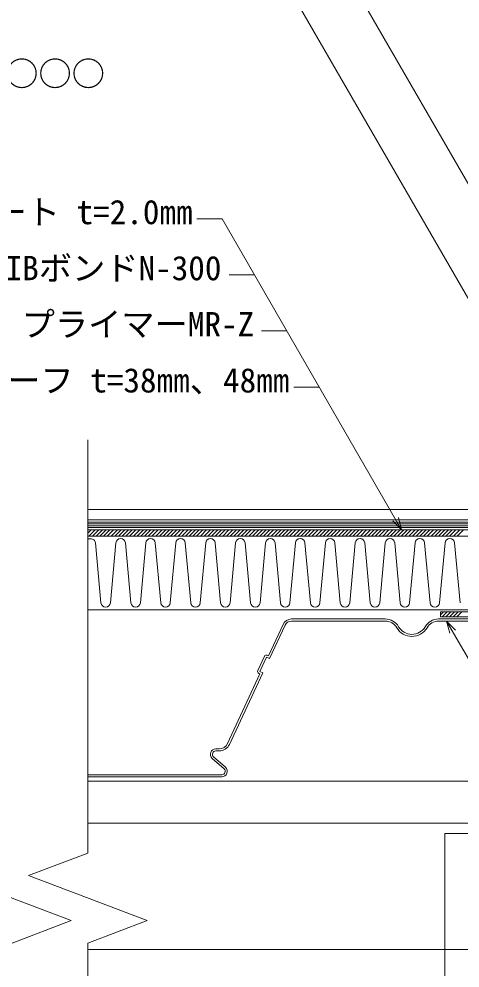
# Model space of a CAD drawing. Units: millimetres, scale not verified. Extents: x -840 to 840, y -594 to 594.
# Drawn here: x -217.8 to -8.3, y -364.1 to 86.9 of the extents above; entities that cross this region are included whole.
import ezdxf
from ezdxf.enums import TextEntityAlignment as Align

# ---------------------------------------------------------------- set-up
doc = ezdxf.new("R2010")
doc.units = ezdxf.units.MM
doc.header["$LTSCALE"] = 2
for name, color, linetype, lineweight in [('0-0_基準線(IBｼｰﾄ)', 4, 'Continuous', 9), ('0-1_断熱材', 5, 'Continuous', 9), ('0-4_鋼材(受け鋼鈑)', 7, 'Continuous', 9), ('0-5_寸法線', 7, 'Continuous', 9), ('0-6_タイトル文字', 5, 'Continuous', 9), ('0-9_躯体', 7, 'Continuous', 9), ('1-0_破断線', 7, 'Continuous', 9), ('1-4_塗膜(MR-Z)', 134, 'Continuous', 9), ('1-5_塗膜(N-300)', 2, 'Continuous', 9)]:
    doc.layers.add(name, color=color, linetype=linetype, lineweight=lineweight)
doc.styles.add('ＭＳ ゴシック', font='')
doc.styles.get('ＭＳ ゴシック').set_extended_font_data('MS Gothic')

msp = doc.modelspace()

# ---------------------------------------------------------------- linework, layer by layer
at = {"layer": '0-0_基準線(IBｼｰﾄ)', "color": 7}
for p, q in [((-185.14, -146.174), (37.263, -146.174)), ((-185.14, -151.174), (38.603, -151.174))]:
    msp.add_line(p, q, dxfattribs=at)
at = {"layer": '0-1_断熱材'}
for p, q in [((-185.14, -157.491), (-183.49, -155.84)), ((-185.14, -155.84), (113.027, -155.84)), ((-184.722, -158.84), (-181.722, -155.84)), ((-182.954, -158.84), (-179.954, -155.84)), ((-181.186, -158.84), (-178.186, -155.84)), ((-179.419, -158.84), (-176.419, -155.84)), ((-177.651, -158.84), (-174.651, -155.84)), ((-175.883, -158.84), (-172.883, -155.84)), ((-174.115, -158.84), (-171.115, -155.84)), ((-172.347, -158.84), (-169.347, -155.84)), ((-170.58, -158.84), (-167.58, -155.84)), ((-168.812, -158.84), (-165.812, -155.84)), ((-167.044, -158.84), (-164.044, -155.84)), ((-165.276, -158.84), (-162.276, -155.84)), ((-163.509, -158.84), (-160.509, -155.84)), ((-161.741, -158.84), (-158.741, -155.84)), ((-159.973, -158.84), (-156.973, -155.84)), ((-158.205, -158.84), (-155.205, -155.84)), ((-156.438, -158.84), (-153.438, -155.84)), ((-154.67, -158.84), (-151.67, -155.84)), ((-152.902, -158.84), (-149.902, -155.84)), ((-151.134, -158.84), (-148.134, -155.84)), ((-149.367, -158.84), (-146.367, -155.84)), ((-147.599, -158.84), (-144.599, -155.84)), ((-145.831, -158.84), (-142.831, -155.84)), ((-144.063, -158.84), (-141.063, -155.84)), ((-142.295, -158.84), (-139.295, -155.84)), ((-140.528, -158.84), (-137.528, -155.84)), ((-138.76, -158.84), (-135.76, -155.84)), ((-136.992, -158.84), (-133.992, -155.84)), ((-135.224, -158.84), (-132.224, -155.84)), ((-133.457, -158.84), (-130.457, -155.84)), ((-131.689, -158.84), (-128.689, -155.84)), ((-129.921, -158.84), (-126.921, -155.84)), ((-128.153, -158.84), (-125.153, -155.84)), ((-126.386, -158.84), (-123.386, -155.84)), ((-124.618, -158.84), (-121.618, -155.84)), ((-122.85, -158.84), (-119.85, -155.84)), ((-121.082, -158.84), (-118.082, -155.84)), ((-119.314, -158.84), (-116.314, -155.84)), ((-117.547, -158.84), (-114.547, -155.84)), ((-115.779, -158.84), (-112.779, -155.84)), ((-114.011, -158.84), (-111.011, -155.84)), ((-112.243, -158.84), (-109.243, -155.84)), ((-110.476, -158.84), (-107.476, -155.84)), ((-108.708, -158.84), (-105.708, -155.84)), ((-106.94, -158.84), (-103.94, -155.84)), ((-105.172, -158.84), (-102.172, -155.84)), ((-103.405, -158.84), (-100.405, -155.84)), ((-101.637, -158.84), (-98.637, -155.84)), ((-99.869, -158.84), (-96.869, -155.84)), ((-98.101, -158.84), (-95.101, -155.84)), ((-96.333, -158.84), (-93.333, -155.84)), ((-94.566, -158.84), (-91.566, -155.84)), ((-92.798, -158.84), (-89.798, -155.84)), ((-91.03, -158.84), (-88.03, -155.84)), ((-89.262, -158.84), (-86.262, -155.84)), ((-87.495, -158.84), (-84.495, -155.84)), ((-85.727, -158.84), (-82.727, -155.84)), ((-83.959, -158.84), (-80.959, -155.84)), ((-82.191, -158.84), (-79.191, -155.84)), ((-80.424, -158.84), (-77.424, -155.84)), ((-78.656, -158.84), (-75.656, -155.84)), ((-76.888, -158.84), (-73.888, -155.84)), ((-75.12, -158.84), (-72.12, -155.84)), ((-73.353, -158.84), (-70.353, -155.84)), ((-71.585, -158.84), (-68.585, -155.84)), ((-69.817, -158.84), (-66.817, -155.84)), ((-68.049, -158.84), (-65.049, -155.84)), ((-66.281, -158.84), (-63.281, -155.84)), ((-64.514, -158.84), (-61.514, -155.84)), ((-62.746, -158.84), (-59.746, -155.84)), ((-60.978, -158.84), (-57.978, -155.84)), ((-59.21, -158.84), (-56.21, -155.84)), ((-57.443, -158.84), (-54.443, -155.84)), ((-55.675, -158.84), (-52.675, -155.84)), ((-53.907, -158.84), (-50.907, -155.84)), ((-52.139, -158.84), (-49.139, -155.84)), ((-50.372, -158.84), (-47.372, -155.84)), ((-48.604, -158.84), (-45.604, -155.84)), ((-46.836, -158.84), (-43.836, -155.84)), ((-45.068, -158.84), (-42.068, -155.84)), ((-43.3, -158.84), (-40.3, -155.84)), ((-41.533, -158.84), (-38.533, -155.84)), ((-39.765, -158.84), (-36.765, -155.84)), ((-37.997, -158.84), (-34.997, -155.84)), ((-36.229, -158.84), (-33.229, -155.84)), ((-34.462, -158.84), (-31.462, -155.84)), ((-32.694, -158.84), (-29.694, -155.84)), ((-30.926, -158.84), (-27.926, -155.84)), ((-29.158, -158.84), (-26.158, -155.84)), ((-27.391, -158.84), (-24.391, -155.84)), ((-25.623, -158.84), (-22.623, -155.84)), ((-23.855, -158.84), (-20.855, -155.84)), ((-22.087, -158.84), (-19.087, -155.84)), ((-20.32, -158.84), (-17.32, -155.84)), ((-18.552, -158.84), (-15.552, -155.84)), ((-16.784, -158.84), (-13.784, -155.84)), ((-15.016, -158.84), (-12.016, -155.84)), ((-13.248, -158.84), (-10.248, -155.84)), ((-11.481, -158.84), (-8.481, -155.84)), ((-9.713, -158.84), (-6.713, -155.84))]:
    msp.add_line(p, q, dxfattribs=at)
at = {"layer": '0-1_断熱材', "color": 7}
msp.add_line((-185.14, -158.84), (113.027, -158.84), dxfattribs=at)
at = {"layer": '0-1_断熱材', "color": 4}
for p, q in [((-181.504, -162.106), (-178.904, -190.575)), ((-171.796, -162.106), (-174.397, -190.575)), ((-167.289, -162.106), (-164.689, -190.575)), ((-157.582, -162.106), (-160.182, -190.575)), ((-153.075, -162.106), (-150.474, -190.575)), ((-143.367, -162.106), (-145.967, -190.575)), ((-138.86, -162.106), (-136.26, -190.575)), ((-129.152, -162.106), (-131.753, -190.575)), ((-124.645, -162.106), (-122.045, -190.575)), ((-114.937, -162.106), (-117.538, -190.575)), ((-110.431, -162.106), (-107.83, -190.575)), ((-100.723, -162.106), (-103.323, -190.575)), ((-96.216, -162.106), (-93.615, -190.575)), ((-86.508, -162.106), (-89.108, -190.575)), ((-82.001, -162.106), (-79.401, -190.575)), ((-72.293, -162.106), (-74.894, -190.575)), ((-67.786, -162.106), (-65.186, -190.575)), ((-58.078, -162.106), (-60.679, -190.575)), ((-53.572, -162.106), (-50.971, -190.575)), ((-43.864, -162.106), (-46.464, -190.575)), ((-39.357, -162.106), (-36.756, -190.575)), ((-29.649, -162.106), (-32.249, -190.575)), ((-25.142, -162.106), (-22.542, -190.575)), ((-15.434, -162.106), (-18.035, -190.575)), ((-10.927, -162.106), (-8.327, -190.575))]:
    msp.add_line(p, q, dxfattribs=at)
at = {"layer": '0-1_断熱材'}
msp.add_lwpolyline([(-185.14, -158.84), (60.82, -158.84), (60.82, -155.84), (-185.14, -155.84)], close=True, dxfattribs=at)
at = {"layer": '0-1_断熱材', "color": 7}
msp.add_lwpolyline([(-2.851, -193.726), (-2.851, -193.84), (-185.14, -193.84)], dxfattribs=at)
at = {"layer": '0-1_断熱材', "color": 4}
for centre, start, end in [((-183.758, -162.317), 5.35135, 127.63739), ((-169.543, -162.317), 5.35135, 174.64865), ((-155.328, -162.317), 5.35135, 174.64865), ((-141.113, -162.317), 5.35135, 174.64865), ((-126.899, -162.317), 5.35135, 174.64865), ((-112.684, -162.317), 5.35135, 174.64865), ((-98.469, -162.317), 5.35135, 174.64865), ((-84.255, -162.317), 5.35135, 174.64865), ((-70.04, -162.317), 5.35135, 174.64865), ((-55.825, -162.317), 5.35135, 174.64865), ((-41.61, -162.317), 5.35135, 174.64865), ((-27.396, -162.317), 5.35135, 174.64865), ((-13.181, -162.317), 5.35135, 174.64865), ((-176.65, -190.364), 185.35135, 354.64865), ((-162.436, -190.364), 185.35135, 354.64865), ((-148.221, -190.364), 185.35135, 354.64865), ((-134.006, -190.364), 185.35135, 354.64865), ((-119.791, -190.364), 185.35135, 354.64865), ((-105.577, -190.364), 185.35135, 354.64865), ((-91.362, -190.364), 185.35135, 354.64865), ((-77.147, -190.364), 185.35135, 354.64865), ((-62.932, -190.364), 185.35135, 354.64865), ((-48.718, -190.364), 185.35135, 354.64865), ((-34.503, -190.364), 185.35135, 354.64865), ((-20.288, -190.364), 185.35135, 354.64865)]:
    msp.add_arc(centre, 2.263, start, end, dxfattribs=at)
at = {"layer": '0-4_鋼材(受け鋼鈑)'}
for p, q in [((-43.826, -198.24), (-88.379, -198.24)), ((-18.538, -198.24), (26.015, -198.24)), ((-17.64, -196.23), (-16.25, -194.84)), ((153.027, -194.84), (-17.64, -194.84)), ((-17.64, -194.84), (-17.64, -197.24)), ((155.427, -197.24), (-17.64, -197.24)), ((-16.882, -197.24), (-14.482, -194.84)), ((-15.115, -197.24), (-12.715, -194.84)), ((-13.347, -197.24), (-10.947, -194.84)), ((-11.579, -197.24), (-9.179, -194.84)), ((-9.811, -197.24), (-7.411, -194.84)), ((-88.379, -199.24), (-43.826, -199.24)), ((26.015, -199.24), (-18.538, -199.24)), ((-101.215, -215.97), (-104.385, -222.768)), ((-122.756, -259.94), (-124.306, -259.94)), ((-124.306, -260.94), (-122.756, -260.94)), ((-126.027, -264.489), (-120.421, -269.441)), ((-119.759, -268.692), (-125.365, -263.74)), ((-121.48, -272.24), (-185.14, -272.24))]:
    msp.add_line(p, q, dxfattribs=at)
for points in [[(87.487, -194.84), (15.458, -194.84), (13.003, -194.84), (10.316, -194.84), (7.629, -194.84), (-17.64, -194.84), (-17.64, -197.24), (8.816, -197.24)], [(-117.862, -257.823), (-102.028, -223.867), (-103.478, -223.19), (-100.309, -216.393), (-98.859, -217.069), (-91.46, -201.203)], [(-92.367, -200.781), (-99.342, -215.74), (-99.886, -215.487)], [(-103.901, -224.097), (-103.357, -224.35), (-118.769, -257.4)], [(-185.14, -273.24), (-126.906, -273.24), (-121.48, -273.24)]]:
    msp.add_lwpolyline(points, dxfattribs=at)
for centre, radius, start, end in [((-88.379, -202.64), 4.4, 90, 155), ((-43.826, -205.54), 7.3, 30, 90), ((-18.538, -205.54), 7.3, 90, 150), ((-88.379, -202.64), 3.4, 90, 155), ((-43.826, -205.54), 6.3, 30, 90), ((-31.182, -198.24), 8.3, 210, 330), ((-31.182, -198.24), 7.3, 210, 330), ((-18.538, -205.54), 6.3, 90, 150), ((-100.309, -216.393), 1, 65, 155), ((-103.478, -223.19), 1, 155, 245), ((-124.306, -262.54), 2.6, 90, 228.54744), ((-124.306, -262.54), 1.6, 90, 228.54744), ((-122.756, -255.54), 4.4, 270, 335), ((-122.756, -255.54), 5.4, 270, 335), ((-121.48, -270.64), 2.6, 270, 48.54744), ((-121.48, -270.64), 1.6, 270, 48.54744)]:
    msp.add_arc(centre, radius, start, end, dxfattribs=at)
at = {"layer": '0-5_寸法線'}
for p, q in [((85.868, -148.007), (-68.768, 119.834)), ((48.032, -136.859), (-84.047, 91.911)), ((-105.995, -34.702), (-117.995, -34.702)), ((-90.598, -61.371), (-102.598, -61.371)), ((-75.201, -88.039), (-87.201, -88.039)), ((-14.699, -199.24), (97.503, -393.583))]:
    msp.add_line(p, q, dxfattribs=at)
for points in [[(-36.056, -155.84), (-121.392, -8.034), (-133.392, -8.034)], [(-40.299, -151.598), (-36.056, -155.84), (-37.609, -150.045)], [(-10.456, -203.483), (-14.699, -199.24), (-13.146, -205.036)]]:
    msp.add_lwpolyline(points, dxfattribs=at)
at = {"layer": '0-9_躯体'}
for p, q in [((-185.14, -275.24), (84.527, -275.24)), ((-185.14, -295.24), (84.527, -295.24)), ((-15.473, -355.24), (-185.14, -355.24)), ((84.527, -355.24), (-15.473, -355.24))]:
    msp.add_line(p, q, dxfattribs=at)
msp.add_lwpolyline([(84.527, -300.24), (-15.473, -300.24), (-15.473, -400.24)], dxfattribs=at)
at = {"layer": '1-0_破断線'}
for p, q in [((-185.14, -309.499), (-185.14, -113.174)), ((-213.265, -320.186), (-185.14, -309.499)), ((-249.265, -320.186), (-193.015, -341.561)), ((-213.265, -320.186), (-157.015, -341.561)), ((-193.015, -341.561), (-221.14, -352.249)), ((-157.015, -341.561), (-185.14, -352.249)), ((-185.14, -548.574), (-185.14, -352.249))]:
    msp.add_line(p, q, dxfattribs=at)
at = {"layer": '1-4_塗膜(MR-Z)'}
for p, q in [((-185.14, -154.007), (112.194, -154.007)), ((-185.14, -154.84), (113.027, -154.84))]:
    msp.add_line(p, q, dxfattribs=at)
at = {"layer": '1-5_塗膜(N-300)'}
for p, q in [((-185.14, -152.174), (110.36, -152.174)), ((-185.14, -153.007), (111.194, -153.007))]:
    msp.add_line(p, q, dxfattribs=at)

# ---------------------------------------------------------------- texts
at = {"layer": '0-6_タイトル文字', "color": 7, "style": 'ＭＳ ゴシック'}
for s, p in [('IB-Dドレン EXC-6 ○○○', (-358.434, 51.632)), ('サンタックIB-HWCシート t=2.0㎜', (-372.02, -14.093)), ('IBボンドN-300', (-224.185, -40.734)), ('プライマーMR-Z', (-216.605, -67.403)), ('断熱材ミラルーフ t=38㎜、48㎜', (-318.238, -94.071))]:
    msp.add_text(s, height=11.58, dxfattribs=at).set_placement(p, align=Align.BOTTOM_LEFT)

doc.saveas('drawing.dxf')
